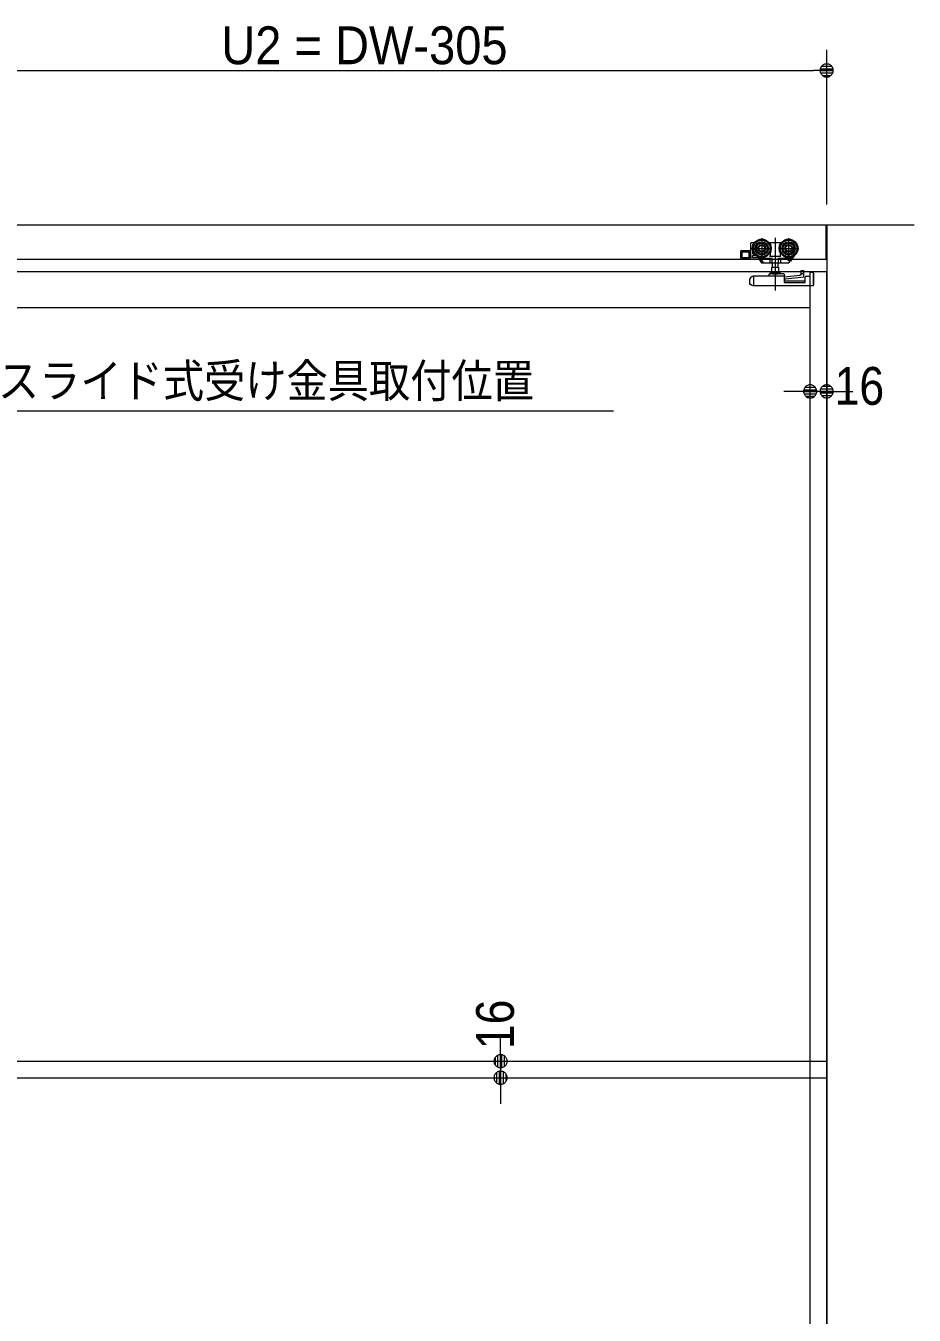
# Model space of a CAD drawing. Units: millimetres, scale not verified. Extents: x -6062 to 6062, y -3045 to 3045.
# Drawn here: x -1996 to -1135, y -706 to 543 of the extents above; entities that cross this region are included whole.
import ezdxf
from ezdxf.enums import TextEntityAlignment as Align

# ---------------------------------------------------------------- set-up
doc = ezdxf.new("R2010")
doc.units = ezdxf.units.MM
doc.header["$LTSCALE"] = 20
for name, color, linetype, lineweight in [('0-0_2寸法-3', 7, 'Continuous', 9), ('0-1_3一般', 7, 'Continuous', 9), ('0-2_2寸法-1', 7, 'Continuous', 9), ('0-3_0', 7, 'Continuous', 9), ('0-4_2寸法-2', 7, 'Continuous', 9)]:
    doc.layers.add(name, color=color, linetype=linetype, lineweight=lineweight)
doc.styles.add('ＭＳ ゴシック', font='')
doc.styles.add('ＭＳ Ｐゴシック', font='')
doc.styles.get('ＭＳ ゴシック').set_extended_font_data('MS Gothic')
doc.styles.get('ＭＳ Ｐゴシック').set_extended_font_data('MS PGothic')

# ---------------------------------------------------------------- blocks, each defined once
blk = doc.blocks.new('_Dot')
at = {"layer": '0-3_0'}
for p, q in [((-10, 0), (-20, 0)), ((9.78, 2), (-9.78, 2)), ((7.99, 6), (-7.99, 6)), ((9.16, -3.98), (-9.16, -3.98)), ((6, -7.98), (-6, -7.98))]:
    blk.add_line(p, q, dxfattribs=at)
for points in [[(10, 0), (9.92, 1.25), (9.69, 2.49), (9.3, 3.68), (8.76, 4.82), (8.09, 5.88), (7.29, 6.85), (6.37, 7.71), (5.36, 8.44), (4.26, 9.05), (3.09, 9.51), (1.87, 9.82), (0.63, 9.98), (-0.63, 9.98), (-1.87, 9.82), (-3.09, 9.51), (-4.26, 9.05), (-5.36, 8.44), (-6.37, 7.71), (-7.29, 6.85), (-8.09, 5.88), (-8.76, 4.82), (-9.3, 3.68), (-9.69, 2.49), (-9.92, 1.25), (-10, 0), (0, 0)], [(-10, 0), (-9.92, -1.25), (-9.69, -2.49), (-9.3, -3.68), (-8.76, -4.82), (-8.09, -5.88), (-7.29, -6.85), (-6.37, -7.71), (-5.36, -8.44), (-4.26, -9.05), (-3.09, -9.51), (-1.87, -9.82), (-0.63, -9.98), (0.63, -9.98), (1.87, -9.82), (3.09, -9.51), (4.26, -9.05), (5.36, -8.44), (6.37, -7.71), (7.29, -6.85), (8.09, -5.88), (8.76, -4.82), (9.3, -3.68), (9.69, -2.49), (9.92, -1.25), (10, 0), (0, 0)]]:
    blk.add_lwpolyline(points, close=True, dxfattribs=at)
blk = doc.blocks.new('グループ-110')
at = {"layer": '0-1_3一般'}
for p, q in [((13056.5, 7000), (-61863.5, 7000)), ((11360, 7000), (11360, -40000))]:
    blk.add_line(p, q, dxfattribs=at)
blk = doc.blocks.new('グループ-111')
at = {"layer": '0-1_3一般'}
for p, q in [((10102, 6750), (10102, 6354)), ((10362, 6758.4), (10362, 5738.4)), ((10622, 6750), (10622, 6354)), ((9712, 6512), (9872, 6512)), ((9892, 6352), (9892, 6652)), ((9959.5, 6662), (9902, 6662)), ((9904, 6552), (10300, 6552)), ((9924, 6622), (9924, 6578.7)), ((9924, 6525.2), (9924, 6452)), ((9940.8, 6632), (9934, 6632)), ((10262, 6662), (10244.5, 6662)), ((10262, 6662), (10262, 6659.3)), ((10462, 6662), (10262, 6662)), ((10262, 6659.3), (10262, 6654.4)), ((10262, 6654.4), (10262, 6634.4)), ((10424, 6552), (10820, 6552)), ((10479.5, 6662), (10462, 6662)), ((10462, 6659.3), (10462, 6662)), ((10462, 6654.4), (10462, 6659.3)), ((10462, 6634.4), (10462, 6654.4)), ((9692, 6492), (9692, 6362)), ((9892, 6342), (9712, 6342)), ((9722, 6482), (9862, 6482)), ((9722, 6372), (9722, 6482)), ((9862, 6372), (9722, 6372)), ((9858.4, 6372), (9858.4, 6482)), ((9862, 6482), (9862, 6372)), ((9922, 6372), (9922, 6412)), ((9922, 6412), (9988.9, 6412)), ((10031.6, 6372), (9922, 6372)), ((9934, 6442), (9959.5, 6442)), ((10018.2, 6392.7), (10031.6, 6372)), ((10041.1, 6342), (10063, 6342)), ((10051.1, 6362), (10073.9, 6362)), ((10051.1, 6352), (10051.1, 6362)), ((10051.1, 6342), (10093.6, 6276.5)), ((10064.9, 6375.8), (10067.4, 6372)), ((10073.9, 6362), (10067.4, 6372)), ((10073.9, 6362), (10125.8, 6282)), ((10079.3, 6362), (10290, 6362)), ((10102, 6272), (10132.3, 6272)), ((10132.3, 6272), (10125.8, 6282)), ((10137.8, 6272), (10132.3, 6272)), ((10137.8, 6272), (10264, 6272)), ((10252.2, 6452.4), (10252, 6452.5)), ((10258.1, 6362), (10258.1, 6282)), ((10262, 6449.5), (10262, 6398)), ((10263.7, 6272), (10264, 6272)), ((10305.7, 6371.5), (10305.8, 6372)), ((10305.8, 6282), (10305.8, 6372)), ((10308.1, 6272.1), (10308.3, 6272)), ((10312.5, 6190), (10312.5, 6272)), ((10411.5, 6272), (10411.5, 6190)), ((10415.9, 6272.1), (10415.7, 6272)), ((10415.7, 6272), (10460, 6272)), ((10418.2, 6372), (10418.2, 6282)), ((10433.5, 6362), (10434, 6362)), ((10434, 6362), (10680.4, 6362)), ((10460, 6272), (10616.6, 6272)), ((10460.3, 6272), (10460, 6272)), ((10462, 6398), (10462, 6449.5)), ((10462, 6398), (10472, 6398)), ((10465.9, 6362), (10465.9, 6282)), ((10471.8, 6452.4), (10472, 6452.5)), ((10562.2, 6362), (10640.8, 6310.9)), ((10674, 6362), (10640.8, 6310.9)), ((10641.2, 6311.1), (10640.8, 6310.9)), ((10665.6, 6303.3), (10653, 6311.4)), ((10688.8, 6366.5), (10705.8, 6392.7)), ((10727.5, 6406.1), (10731, 6403.9)), ((9922.6, 6008.7), (9913.9, 6005.4)), ((9922.6, 6008.7), (9932.5, 6012.4)), ((9940.3, 6015.3), (9932.5, 6012.4)), ((9942, 6006.3), (9942, 6006)), ((9942, 6006), (9942, 5826)), ((10532, 6016), (9943.8, 6016)), ((10242, 6046), (10242, 6026)), ((10308.7, 6056), (10252, 6056)), ((10450, 6080), (10274, 6080)), ((10299, 6190), (10425, 6190)), ((10299, 6080), (10299, 6190)), ((10308.7, 6056), (10415.3, 6056)), ((10532, 6056), (10415.3, 6056)), ((10425, 6190), (10425, 6080)), ((10542, 6026), (10542, 6046)), ((10838, 6027.6), (10542, 5996)), ((10542, 6026), (10542, 6006)), ((10542, 5888), (10542, 6006)), ((10559.9, 5963.7), (10918, 6002)), ((10888, 6059.1), (10838, 6027.6)), ((10858, 6092), (10858, 6040.2)), ((10865.4, 6118.6), (10865.7, 6119.2)), ((10877.6, 6124.7), (10878, 6124.7)), ((10878, 6124.7), (10917.6, 6124.7)), ((10918, 6062.3), (10888, 6059.1)), ((10918, 6122.8), (10918, 6124.4)), ((10918, 6124.4), (10918, 6124.4)), ((10918, 6116), (10918, 6122.8)), ((10918, 6062.3), (10918, 6116)), ((10918, 6002), (10918, 6062.3)), ((11040, -39740), (11040, 6100)), ((11102, 6086), (11042, 6086)), ((11102, 5826), (11102, 6086)), ((11104, 6084), (11102, 6084)), ((11104, 6074), (11104, 6084)), ((11104, 6074), (11104, 5860)), ((9862, 5930.5), (9862, 5860)), ((9862, 5860), (9887.4, 5860)), ((9887.4, 5860), (9887.4, 5846.5)), ((9887.4, 5846.5), (9922.6, 5833.3)), ((9942, 5826), (9922.6, 5833.3)), ((11102, 5826), (9942, 5826)), ((10542, 5926), (10942, 5926)), ((10542, 5888), (10942, 5888)), ((10942, 5888), (10942, 5996)), ((11040, 5400), (-12320, 5400)), ((-12320, -9200), (11360, -9200)), ((-12320, -9520), (11360, -9520))]:
    blk.add_line(p, q, dxfattribs=at)
blk.add_lwpolyline([(-59990, 6340), (11350, 6340), (11350, 7000), (-59990, 7000)], close=True, dxfattribs=at)
for points in [[(9892, 6352), (9892, 6342), (10041.1, 6342)], [(10252, 6398), (10262, 6398), (10462, 6398)], [(10262, 6449.5), (10261.7, 6449.6), (10261.5, 6449.7), (10261.2, 6449.7), (10261, 6449.8), (10260.7, 6449.9), (10260.5, 6449.9), (10260.2, 6450), (10260, 6450.1), (10259.7, 6450.2), (10259.5, 6450.2), (10259.2, 6450.3), (10259, 6450.4), (10258.7, 6450.5), (10258.5, 6450.5), (10258.2, 6450.6), (10258, 6450.7), (10257.7, 6450.8), (10257.5, 6450.8), (10257.2, 6450.9), (10257, 6451), (10256.7, 6451.1), (10256.5, 6451.1), (10256.2, 6451.2), (10256, 6451.3), (10255.7, 6451.4), (10255.5, 6451.4), (10255.2, 6451.5), (10255, 6451.6), (10254.7, 6451.7), (10254.5, 6451.7), (10254.2, 6451.8), (10254, 6451.9), (10253.7, 6452), (10253.5, 6452), (10253.2, 6452.1), (10253, 6452.2), (10252.7, 6452.3), (10252.5, 6452.3), (10252.2, 6452.4)], [(10258.1, 6282), (10258.1, 6281.7), (10258.1, 6281.3), (10258.2, 6281), (10258.2, 6280.7), (10258.3, 6280.4), (10258.3, 6280.1), (10258.4, 6279.8), (10258.4, 6279.4), (10258.5, 6279.1), (10258.6, 6278.8), (10258.6, 6278.5), (10258.7, 6278.2), (10258.8, 6277.9), (10258.9, 6277.6), (10259, 6277.3), (10259.1, 6276.9), (10259.2, 6276.6), (10259.3, 6276.3), (10259.4, 6276), (10259.6, 6275.7), (10259.7, 6275.4), (10259.8, 6275.1), (10260, 6274.8), (10260.2, 6274.6), (10260.3, 6274.3), (10260.5, 6274.1), (10260.7, 6273.8), (10260.9, 6273.6), (10261.1, 6273.4), (10261.3, 6273.2), (10261.5, 6273), (10261.8, 6272.9), (10262, 6272.7), (10262.3, 6272.6), (10262.5, 6272.4), (10262.8, 6272.3), (10263.1, 6272.2), (10263.4, 6272.1), (10263.7, 6272)], [(10264, 6272), (10308.3, 6272), (10415.7, 6272)], [(10290, 6362), (10290.5, 6362), (10291, 6362), (10291.5, 6362.1), (10292, 6362.1), (10292.5, 6362.2), (10293, 6362.3), (10293.6, 6362.4), (10294.1, 6362.5), (10294.6, 6362.6), (10295.1, 6362.7), (10295.6, 6362.8), (10296.1, 6363), (10296.6, 6363.1), (10297.1, 6363.3), (10297.6, 6363.5), (10298.1, 6363.7), (10298.7, 6363.9), (10299.2, 6364.1), (10299.7, 6364.3), (10300.2, 6364.5), (10300.7, 6364.8), (10301.2, 6365), (10301.6, 6365.3), (10302.1, 6365.6), (10302.5, 6365.9), (10302.9, 6366.2), (10303.2, 6366.5), (10303.6, 6366.9), (10303.9, 6367.2), (10304.2, 6367.6), (10304.4, 6368), (10304.7, 6368.4), (10304.9, 6368.8), (10305.1, 6369.2), (10305.2, 6369.6), (10305.4, 6370.1), (10305.5, 6370.5), (10305.6, 6371), (10305.7, 6371.5)], [(10305.8, 6282), (10305.8, 6281.7), (10305.8, 6281.4), (10305.8, 6281.2), (10305.8, 6280.9), (10305.8, 6280.6), (10305.8, 6280.3), (10305.8, 6280.1), (10305.8, 6279.8), (10305.8, 6279.5), (10305.8, 6279.2), (10305.8, 6278.9), (10305.8, 6278.7), (10305.8, 6278.4), (10305.8, 6278.1), (10305.9, 6277.8), (10305.9, 6277.5), (10305.9, 6277.2), (10305.9, 6276.9), (10305.9, 6276.7), (10305.9, 6276.4), (10305.9, 6276.1), (10305.9, 6275.8), (10306, 6275.5), (10306, 6275.3), (10306.1, 6275), (10306.1, 6274.7), (10306.2, 6274.5), (10306.3, 6274.3), (10306.4, 6274), (10306.5, 6273.8), (10306.7, 6273.6), (10306.8, 6273.4), (10307, 6273.2), (10307.1, 6273), (10307.3, 6272.8), (10307.5, 6272.6), (10307.7, 6272.4), (10307.9, 6272.3), (10308.1, 6272.1)], [(10418.2, 6282), (10418.2, 6281.7), (10418.2, 6281.4), (10418.2, 6281.2), (10418.2, 6280.9), (10418.2, 6280.6), (10418.2, 6280.3), (10418.2, 6280.1), (10418.2, 6279.8), (10418.2, 6279.5), (10418.2, 6279.2), (10418.2, 6278.9), (10418.2, 6278.7), (10418.2, 6278.4), (10418.2, 6278.1), (10418.1, 6277.8), (10418.1, 6277.5), (10418.1, 6277.2), (10418.1, 6276.9), (10418.1, 6276.7), (10418.1, 6276.4), (10418.1, 6276.1), (10418.1, 6275.8), (10418, 6275.5), (10418, 6275.3), (10417.9, 6275), (10417.9, 6274.7), (10417.8, 6274.5), (10417.7, 6274.3), (10417.6, 6274), (10417.5, 6273.8), (10417.3, 6273.6), (10417.2, 6273.4), (10417, 6273.2), (10416.9, 6273), (10416.7, 6272.8), (10416.5, 6272.6), (10416.3, 6272.4), (10416.1, 6272.3), (10415.9, 6272.1)], [(10418.2, 6372), (10418.3, 6371.5), (10418.4, 6371), (10418.5, 6370.5), (10418.6, 6370.1), (10418.8, 6369.6), (10418.9, 6369.2), (10419.1, 6368.8), (10419.3, 6368.4), (10419.6, 6368), (10419.8, 6367.6), (10420.1, 6367.2), (10420.4, 6366.9), (10420.8, 6366.5), (10421.1, 6366.2), (10421.5, 6365.9), (10421.9, 6365.6), (10422.4, 6365.3), (10422.8, 6365), (10423.3, 6364.8), (10423.8, 6364.5), (10424.3, 6364.3), (10424.8, 6364.1), (10425.3, 6363.9), (10425.9, 6363.7), (10426.4, 6363.5), (10426.9, 6363.3), (10427.4, 6363.1), (10427.9, 6363), (10428.4, 6362.8), (10428.9, 6362.7), (10429.4, 6362.6), (10429.9, 6362.5), (10430.4, 6362.4), (10431, 6362.3), (10431.5, 6362.2), (10432, 6362.1), (10432.5, 6362.1), (10433, 6362), (10433.5, 6362)], [(10465.9, 6282), (10465.9, 6281.7), (10465.9, 6281.3), (10465.8, 6281), (10465.8, 6280.7), (10465.7, 6280.4), (10465.7, 6280.1), (10465.6, 6279.8), (10465.6, 6279.4), (10465.5, 6279.1), (10465.4, 6278.8), (10465.4, 6278.5), (10465.3, 6278.2), (10465.2, 6277.9), (10465.1, 6277.6), (10465, 6277.3), (10464.9, 6276.9), (10464.8, 6276.6), (10464.7, 6276.3), (10464.6, 6276), (10464.4, 6275.7), (10464.3, 6275.4), (10464.2, 6275.1), (10464, 6274.8), (10463.8, 6274.6), (10463.7, 6274.3), (10463.5, 6274.1), (10463.3, 6273.8), (10463.1, 6273.6), (10462.9, 6273.4), (10462.7, 6273.2), (10462.5, 6273), (10462.2, 6272.9), (10462, 6272.7), (10461.7, 6272.6), (10461.5, 6272.4), (10461.2, 6272.3), (10460.9, 6272.2), (10460.6, 6272.1), (10460.3, 6272)], [(10462, 6449.5), (10462.3, 6449.6), (10462.5, 6449.7), (10462.8, 6449.7), (10463, 6449.8), (10463.3, 6449.9), (10463.5, 6449.9), (10463.8, 6450), (10464, 6450.1), (10464.3, 6450.2), (10464.5, 6450.2), (10464.8, 6450.3), (10465, 6450.4), (10465.3, 6450.5), (10465.5, 6450.5), (10465.8, 6450.6), (10466, 6450.7), (10466.3, 6450.8), (10466.5, 6450.8), (10466.8, 6450.9), (10467, 6451), (10467.3, 6451.1), (10467.5, 6451.1), (10467.8, 6451.2), (10468, 6451.3), (10468.3, 6451.4), (10468.5, 6451.4), (10468.8, 6451.5), (10469, 6451.6), (10469.3, 6451.7), (10469.5, 6451.7), (10469.8, 6451.8), (10470, 6451.9), (10470.3, 6452), (10470.5, 6452), (10470.8, 6452.1), (10471, 6452.2), (10471.3, 6452.3), (10471.5, 6452.3), (10471.8, 6452.4)], [(10633.3, 6281.1), (10651.7, 6309.4), (10688.8, 6366.5)], [(10651.7, 6309.4), (10651.9, 6309.7), (10652, 6310), (10652.1, 6310.2), (10652.2, 6310.5), (10652.2, 6310.7), (10652.2, 6311), (10652.2, 6311.2), (10652.2, 6311.4), (10652.1, 6311.5), (10652, 6311.7), (10651.8, 6311.8), (10651.6, 6312), (10651.4, 6312.1), (10651.1, 6312.2), (10650.8, 6312.2), (10650.5, 6312.3), (10650.2, 6312.3), (10649.8, 6312.4), (10649.4, 6312.4), (10648.9, 6312.4), (10648.5, 6312.3), (10648, 6312.3), (10647.5, 6312.3), (10647.1, 6312.2), (10646.7, 6312.2), (10646.2, 6312.1), (10645.8, 6312.1), (10645.4, 6312), (10645, 6312), (10644.6, 6311.9), (10644.2, 6311.8), (10643.8, 6311.8), (10643.4, 6311.7), (10643, 6311.6), (10642.6, 6311.5), (10642.2, 6311.4), (10641.9, 6311.3), (10641.5, 6311.2), (10641.2, 6311.1)], [(10665.6, 6303.3), (10715.5, 6380.1), (10731, 6403.9)], [(11360, -39740), (11360, 6100), (-12640, 6100)], [(9932.5, 6012.4), (9932.8, 6012.3), (9933.1, 6012.2), (9933.4, 6012.1), (9933.7, 6012), (9934, 6012), (9934.3, 6011.8), (9934.6, 6011.7), (9934.9, 6011.6), (9935.2, 6011.5), (9935.5, 6011.4), (9935.8, 6011.3), (9936.1, 6011.2), (9936.4, 6011.1), (9936.7, 6011), (9937, 6010.9), (9937.3, 6010.7), (9937.6, 6010.6), (9937.9, 6010.5), (9938.2, 6010.4), (9938.5, 6010.2), (9938.8, 6010.1), (9939.1, 6010), (9939.4, 6009.8), (9939.6, 6009.7), (9939.9, 6009.5), (9940.1, 6009.3), (9940.4, 6009.2), (9940.6, 6009), (9940.8, 6008.8), (9940.9, 6008.5), (9941.1, 6008.3), (9941.3, 6008.1), (9941.4, 6007.9), (9941.5, 6007.6), (9941.6, 6007.4), (9941.7, 6007.1), (9941.8, 6006.8), (9941.9, 6006.6), (9942, 6006.3)], [(10858.1, 6092.1), (10858.1, 6092.8), (10858.2, 6093.5), (10858.2, 6094.2), (10858.2, 6094.9), (10858.3, 6095.6), (10858.3, 6096.3), (10858.4, 6097), (10858.4, 6097.8), (10858.5, 6098.5), (10858.6, 6099.2), (10858.7, 6099.9), (10858.8, 6100.6), (10859, 6101.3), (10859.1, 6102), (10859.3, 6102.7), (10859.4, 6103.4), (10859.6, 6104), (10859.8, 6104.7), (10859.9, 6105.4), (10860.1, 6106.1), (10860.3, 6106.8), (10860.6, 6107.5), (10860.8, 6108.2), (10861, 6108.9), (10861.3, 6109.5), (10861.5, 6110.2), (10861.7, 6110.9), (10862, 6111.5), (10862.3, 6112.2), (10862.6, 6112.8), (10862.8, 6113.5), (10863.1, 6114.1), (10863.4, 6114.8), (10863.7, 6115.4), (10864.1, 6116.1), (10864.4, 6116.7), (10864.7, 6117.3), (10865, 6118), (10865.4, 6118.6)], [(10865.8, 6119.2), (10865.9, 6119.5), (10866.1, 6119.8), (10866.3, 6120.1), (10866.5, 6120.4), (10866.7, 6120.6), (10866.9, 6120.9), (10867.1, 6121.1), (10867.3, 6121.4), (10867.6, 6121.6), (10867.8, 6121.8), (10868.1, 6122), (10868.3, 6122.2), (10868.6, 6122.4), (10868.9, 6122.6), (10869.2, 6122.8), (10869.5, 6122.9), (10869.9, 6123.1), (10870.2, 6123.2), (10870.5, 6123.3), (10870.9, 6123.4), (10871.3, 6123.5), (10871.6, 6123.6), (10872, 6123.7), (10872.3, 6123.8), (10872.7, 6123.9), (10873, 6124), (10873.4, 6124.1), (10873.8, 6124.2), (10874.1, 6124.2), (10874.5, 6124.3), (10874.8, 6124.3), (10875.2, 6124.4), (10875.5, 6124.5), (10875.9, 6124.5), (10876.2, 6124.5), (10876.6, 6124.6), (10876.9, 6124.6), (10877.3, 6124.6), (10877.6, 6124.7)], [(10917.6, 6124.7), (10917.7, 6124.7), (10917.7, 6124.7), (10917.7, 6124.7), (10917.7, 6124.7), (10917.7, 6124.7), (10917.7, 6124.7), (10917.7, 6124.7), (10917.7, 6124.7), (10917.8, 6124.7), (10917.8, 6124.7), (10917.8, 6124.7), (10917.8, 6124.6), (10917.8, 6124.6), (10917.8, 6124.6), (10917.8, 6124.6), (10917.8, 6124.6), (10917.8, 6124.6), (10917.9, 6124.6), (10917.9, 6124.6), (10917.9, 6124.6), (10917.9, 6124.6), (10917.9, 6124.6), (10917.9, 6124.6), (10917.9, 6124.6), (10917.9, 6124.6), (10917.9, 6124.5), (10917.9, 6124.5), (10917.9, 6124.5), (10918, 6124.5), (10918, 6124.5), (10918, 6124.5), (10918, 6124.5), (10918, 6124.5), (10918, 6124.5), (10918, 6124.4), (10918, 6124.4), (10918, 6124.4), (10918, 6124.4), (10918, 6124.4)], [(10962, 6016), (11042, 6016), (11042, 6086)], [(11104, 5860), (11103.4, 5853.7), (11102, 5848.8)]]:
    blk.add_lwpolyline(points, dxfattribs=at)
for centre, radius in [((10102, 6552), 180), ((10102, 6552), 160), ((10102, 6552), 130), ((10102, 6552), 126), ((10102, 6552), 104), ((10102, 6552), 74), ((10102, 6552), 60), ((10622, 6552), 180), ((10622, 6552), 160), ((10622, 6552), 130), ((10622, 6552), 126), ((10622, 6552), 104), ((10622, 6552), 74), ((10622, 6552), 60)]:
    blk.add_circle(centre, radius, dxfattribs=at)
for centre, radius, start, end in [((9712, 6492), 20, 90, 180), ((9872, 6532), 20, 270, 0), ((9902, 6652), 10, 90, 180), ((9934, 6622), 10, 90, 180), ((10102, 6552), 190, 327.3631, 32.6369), ((10622, 6552), 190, 147.3631, 212.6369), ((9712, 6362), 20, 180, 270), ((9944, 6462), 20, 180, 270), ((9934, 6452), 10, 180, 270), ((10041.1, 6352), 10, 270, 0), ((10079.3, 6372), 10, 213, 270), ((10102, 6282), 10, 213, 270), ((10137.8, 6282), 10, 213, 270), ((10616.6, 6292), 20, 270, 327), ((10680.4, 6372), 10, 270, 327), ((9942, 5930.5), 80, 110.55605, 180), ((9943.8, 6006), 10, 90, 110.55605), ((10232, 6026), 10, 270, 0), ((10252, 6046), 10, 90, 180), ((10274, 6068), 12, 90, 180), ((10274, 6068), 12, 180, 270), ((10450, 6068), 12, 0, 90), ((10450, 6068), 12, 270, 0), ((10532, 6046), 10, 0, 90), ((10532, 6006), 10, 0, 90), ((10962, 5996), 20, 90, 180), ((10562, 5943.8), 20, 96.10164, 180)]:
    blk.add_arc(centre, radius, start, end, dxfattribs=at)
blk = doc.blocks.new('グループ-112')
at = {"layer": '0-1_3一般'}
for name in ['グループ-110', 'グループ-111']:
    blk.add_blockref(name, (0, 0), dxfattribs=at)

msp = doc.modelspace()

# ---------------------------------------------------------------- linework, layer by layer
at = {"layer": '0-0_2寸法-3'}
msp.add_lwpolyline([(-1426.09, 170), (-2028.02, 170), (-2124.5, 337.1)], dxfattribs=at)
at = {"layer": '0-2_2寸法-1'}
for p, q in [((-1219.5, 370), (-1219.5, 520)), ((-2101.79, 500), (-1232.21, 500))]:
    msp.add_line(p, q, dxfattribs=at)
at = {"layer": '0-4_2寸法-2'}
for p, q in [((-1235.5, 209), (-1235.3, 209)), ((-1219.5, 209), (-1219.3, 209)), ((-1248.21, 189), (-1260.92, 189)), ((-1219.5, 189), (-1235.5, 189)), ((-1206.79, 189), (-1194.08, 189)), ((-1535.5, -447.29), (-1535.5, -434.58)), ((-1535.5, -460), (-1535.5, -476)), ((-1515.5, -460), (-1515.3, -460)), ((-1515.5, -476), (-1515.3, -476)), ((-1535.5, -488.71), (-1535.5, -501.42))]:
    msp.add_line(p, q, dxfattribs=at)

# ---------------------------------------------------------------- block references
at = {"layer": '0-1_3一般', "xscale": 0.05, "yscale": 0.05}
msp.add_blockref('グループ-112', (-1787.5, 0), dxfattribs=at)
at = {"layer": '0-2_2寸法-1', "xscale": 0.6356201, "yscale": 0.6356201}
msp.add_blockref('_Dot', (-1219.5, 500), dxfattribs=at)
at = {"layer": '0-4_2寸法-2', "xscale": 0.6356201, "yscale": 0.6356201}
msp.add_blockref('_Dot', (-1235.5, 189), dxfattribs=at)
for p, rotation in [((-1219.5, 189), 180), ((-1535.5, -460), 270), ((-1535.5, -476), 90)]:
    msp.add_blockref('_Dot', p, dxfattribs=dict(at, rotation=rotation))

# ---------------------------------------------------------------- texts
at = {"layer": '0-0_2寸法-3', "style": 'ＭＳ ゴシック', "width": 0.9}
msp.add_text('スライド式受け金具取付位置', height=32.55, dxfattribs=at).set_placement((-2022.62, 173.34), align=Align.BOTTOM_LEFT)
at = {"layer": '0-2_2寸法-1', "style": 'ＭＳ Ｐゴシック', "width": 0.95}
msp.add_text('U2 = DW-305', height=36.69, dxfattribs=at).set_placement((-1806.18, 495.04), align=Align.BOTTOM_LEFT)
at = {"layer": '0-4_2寸法-2', "style": 'ＭＳ Ｐゴシック', "width": 0.9}
msp.add_text('16', height=36.66, dxfattribs=at).set_placement((-1211.82, 165.03), align=Align.BOTTOM_LEFT)
msp.add_text('16', height=36.66, rotation=90, dxfattribs=at).set_placement((-1511.53, -448.33), align=Align.BOTTOM_LEFT)

doc.saveas('drawing.dxf')
